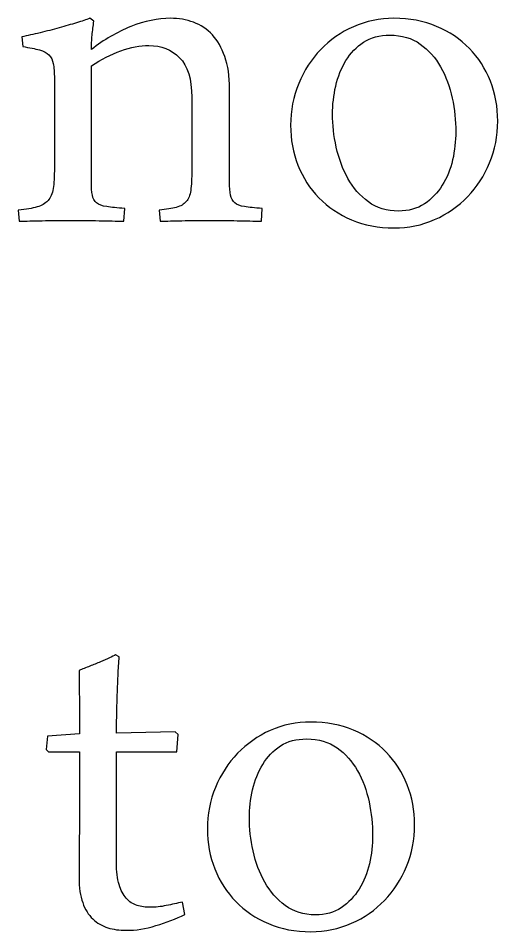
# Model space of a CAD drawing. Extents: x -303 to 288, y -142 to 145.
# Drawn here: x 23.21 to 28.98, y -139.42 to -128.43 of the extents above; entities that cross this region are included whole.
import ezdxf

# ---------------------------------------------------------------- set-up
doc = ezdxf.new("R2010")
doc.units = 0
doc.header["$MEASUREMENT"] = 0
doc.layers.add('LAYER_1', color=7, linetype='CONTINUOUS')

msp = doc.modelspace()

# ---------------------------------------------------------------- linework, layer by layer
at = {"layer": 'LAYER_1', "color": 250}
for points, knots in [([(24.4751, -130.8716), (24.3862, -130.8716), (24.2874, -130.8702), (24.1773, -130.8674), (24.1773, -130.8674), (24.0672, -130.8645), (23.9459, -130.8631), (23.8132, -130.8631), (23.8132, -130.8631), (23.706, -130.8631), (23.5988, -130.8645), (23.4929, -130.8674), (23.4929, -130.8674), (23.3871, -130.8702), (23.2954, -130.8716), (23.2178, -130.8716), (23.2178, -130.8716), (23.2178, -130.8716), (23.2051, -130.739), (23.2051, -130.739), (23.2051, -130.739), (23.2996, -130.7305), (23.3744, -130.7192), (23.4308, -130.7023), (23.4308, -130.7023), (23.4873, -130.6853), (23.531, -130.6599), (23.5635, -130.6261), (23.5635, -130.6261), (23.5945, -130.5908), (23.6157, -130.5428), (23.6256, -130.4807), (23.6256, -130.4807), (23.634, -130.4186), (23.6397, -130.3354), (23.6397, -130.231), (23.6397, -130.231), (23.6397, -130.231), (23.6397, -129.1599), (23.6397, -129.1599), (23.6397, -129.1599), (23.6397, -129.0823), (23.6355, -129.0216), (23.627, -128.9779), (23.627, -128.9779), (23.6185, -128.9342), (23.6016, -128.8989), (23.5748, -128.8721), (23.5748, -128.8721), (23.5494, -128.8467), (23.5113, -128.8269), (23.4591, -128.8128), (23.4591, -128.8128), (23.4083, -128.7987), (23.3419, -128.7846), (23.2587, -128.7719), (23.2587, -128.7719), (23.2587, -128.7719), (23.2474, -128.6562), (23.2474, -128.6562), (23.2474, -128.6562), (23.3151, -128.6421), (23.3899, -128.6251), (23.4675, -128.6068), (23.4675, -128.6068), (23.5466, -128.587), (23.6228, -128.5673), (23.6975, -128.5461), (23.6975, -128.5461), (23.7723, -128.5249), (23.8415, -128.5052), (23.9064, -128.4868), (23.9064, -128.4868), (23.9713, -128.4671), (24.0235, -128.4487), (24.0658, -128.4318), (24.0658, -128.4318), (24.0658, -128.4318), (24.1152, -128.4657), (24.1152, -128.4657), (24.1152, -128.4657), (24.1068, -128.5235), (24.0997, -128.58), (24.0941, -128.6364), (24.0941, -128.6364), (24.0884, -128.6943), (24.0856, -128.7507), (24.0856, -128.8086), (24.0856, -128.8086), (24.2352, -128.69), (24.3932, -128.5983), (24.5597, -128.532), (24.5597, -128.532), (24.7262, -128.4657), (24.8857, -128.4318), (25.0367, -128.4318), (25.0367, -128.4318), (25.1355, -128.4318), (25.2286, -128.4487), (25.3161, -128.4798), (25.3161, -128.4798), (25.4021, -128.5122), (25.4783, -128.5616), (25.5418, -128.6308), (25.5418, -128.6308), (25.6039, -128.6999), (25.6547, -128.7874), (25.6914, -128.8932), (25.6914, -128.8932), (25.7295, -128.9991), (25.7479, -129.1289), (25.7479, -129.2799), (25.7479, -129.2799), (25.7479, -129.2799), (25.7479, -130.4003), (25.7479, -130.4003), (25.7479, -130.4003), (25.7479, -130.4666), (25.7521, -130.5188), (25.7606, -130.5597), (25.7606, -130.5597), (25.769, -130.5993), (25.786, -130.6303), (25.8114, -130.6529), (25.8114, -130.6529), (25.8382, -130.674), (25.8777, -130.6896), (25.9299, -130.698), (25.9299, -130.698), (25.9821, -130.7065), (26.0527, -130.7136), (26.1402, -130.7192), (26.1402, -130.7192), (26.1402, -130.7192), (26.1317, -130.8716), (26.1317, -130.8716), (26.1317, -130.8716), (26.0442, -130.8716), (25.9468, -130.8702), (25.841, -130.8674), (25.841, -130.8674), (25.7352, -130.8645), (25.6152, -130.8631), (25.484, -130.8631), (25.484, -130.8631), (25.3753, -130.8631), (25.2737, -130.8645), (25.175, -130.8674), (25.175, -130.8674), (25.0776, -130.8702), (24.9901, -130.8716), (24.9125, -130.8716), (24.9125, -130.8716), (24.9125, -130.8716), (24.8998, -130.739), (24.8998, -130.739), (24.8998, -130.739), (24.9859, -130.7305), (25.055, -130.7206), (25.1072, -130.7065), (25.1072, -130.7065), (25.1594, -130.6924), (25.1989, -130.6698), (25.2272, -130.6374), (25.2272, -130.6374), (25.254, -130.6063), (25.2723, -130.5612), (25.2808, -130.5019), (25.2808, -130.5019), (25.2893, -130.4426), (25.2935, -130.3608), (25.2935, -130.2549), (25.2935, -130.2549), (25.2935, -130.2549), (25.2935, -129.3829), (25.2935, -129.3829), (25.2935, -129.3829), (25.2935, -129.1628), (25.2441, -129.0033), (25.1467, -128.9059), (25.1467, -128.9059), (25.048, -128.8086), (24.9252, -128.7592), (24.777, -128.7592), (24.777, -128.7592), (24.6712, -128.7592), (24.5597, -128.7803), (24.4412, -128.8227), (24.4412, -128.8227), (24.3227, -128.8664), (24.2041, -128.9257), (24.0856, -129.0033), (24.0856, -129.0033), (24.0856, -129.0033), (24.0856, -130.4003), (24.0856, -130.4003), (24.0856, -130.4003), (24.0856, -130.4666), (24.0898, -130.5188), (24.0969, -130.5597), (24.0969, -130.5597), (24.1025, -130.5993), (24.1209, -130.6303), (24.1477, -130.6529), (24.1477, -130.6529), (24.1759, -130.674), (24.2168, -130.6896), (24.2704, -130.698), (24.2704, -130.698), (24.3241, -130.7065), (24.396, -130.7136), (24.4863, -130.7192), (24.4863, -130.7192), (24.4863, -130.7192), (24.4751, -130.8716), (24.4751, -130.8716)], [0, 0, 0, 0, 0.0181818, 0.0181818, 0.0181818, 0.0181818, 0.0363636, 0.0363636, 0.0363636, 0.0363636, 0.0545455, 0.0545455, 0.0545455, 0.0545455, 0.0727273, 0.0727273, 0.0727273, 0.0727273, 0.0909091, 0.0909091, 0.0909091, 0.0909091, 0.1090909, 0.1090909, 0.1090909, 0.1090909, 0.1272727, 0.1272727, 0.1272727, 0.1272727, 0.1454545, 0.1454545, 0.1454545, 0.1454545, 0.1636364, 0.1636364, 0.1636364, 0.1636364, 0.1818182, 0.1818182, 0.1818182, 0.1818182, 0.2, 0.2, 0.2, 0.2, 0.2181818, 0.2181818, 0.2181818, 0.2181818, 0.2363636, 0.2363636, 0.2363636, 0.2363636, 0.2545455, 0.2545455, 0.2545455, 0.2545455, 0.2727273, 0.2727273, 0.2727273, 0.2727273, 0.2909091, 0.2909091, 0.2909091, 0.2909091, 0.3090909, 0.3090909, 0.3090909, 0.3090909, 0.3272727, 0.3272727, 0.3272727, 0.3272727, 0.3454545, 0.3454545, 0.3454545, 0.3454545, 0.3636364, 0.3636364, 0.3636364, 0.3636364, 0.3818182, 0.3818182, 0.3818182, 0.3818182, 0.4, 0.4, 0.4, 0.4, 0.4181818, 0.4181818, 0.4181818, 0.4181818, 0.4363636, 0.4363636, 0.4363636, 0.4363636, 0.4545455, 0.4545455, 0.4545455, 0.4545455, 0.4727273, 0.4727273, 0.4727273, 0.4727273, 0.4909091, 0.4909091, 0.4909091, 0.4909091, 0.5090909, 0.5090909, 0.5090909, 0.5090909, 0.5272727, 0.5272727, 0.5272727, 0.5272727, 0.5454545, 0.5454545, 0.5454545, 0.5454545, 0.5636364, 0.5636364, 0.5636364, 0.5636364, 0.5818182, 0.5818182, 0.5818182, 0.5818182, 0.6, 0.6, 0.6, 0.6, 0.6181818, 0.6181818, 0.6181818, 0.6181818, 0.6363636, 0.6363636, 0.6363636, 0.6363636, 0.6545455, 0.6545455, 0.6545455, 0.6545455, 0.6727273, 0.6727273, 0.6727273, 0.6727273, 0.6909091, 0.6909091, 0.6909091, 0.6909091, 0.7090909, 0.7090909, 0.7090909, 0.7090909, 0.7272727, 0.7272727, 0.7272727, 0.7272727, 0.7454545, 0.7454545, 0.7454545, 0.7454545, 0.7636364, 0.7636364, 0.7636364, 0.7636364, 0.7818182, 0.7818182, 0.7818182, 0.7818182, 0.8, 0.8, 0.8, 0.8, 0.8181818, 0.8181818, 0.8181818, 0.8181818, 0.8363636, 0.8363636, 0.8363636, 0.8363636, 0.8545455, 0.8545455, 0.8545455, 0.8545455, 0.8727273, 0.8727273, 0.8727273, 0.8727273, 0.8909091, 0.8909091, 0.8909091, 0.8909091, 0.9090909, 0.9090909, 0.9090909, 0.9090909, 0.9272727, 0.9272727, 0.9272727, 0.9272727, 0.9454545, 0.9454545, 0.9454545, 0.9454545, 0.9636364, 0.9636364, 0.9636364, 0.9636364, 1, 1, 1, 1]), ([(26.4831, -129.7187), (26.4831, -129.5423), (26.5155, -129.3744), (26.5804, -129.2178), (26.5804, -129.2178), (26.6453, -129.0612), (26.7328, -128.9243), (26.8457, -128.8086), (26.8457, -128.8086), (26.9572, -128.6929), (27.0884, -128.6011), (27.2394, -128.5334), (27.2394, -128.5334), (27.3918, -128.4657), (27.5541, -128.4318), (27.7276, -128.4318), (27.7276, -128.4318), (27.9153, -128.4318), (28.0861, -128.4643), (28.2399, -128.5292), (28.2399, -128.5292), (28.3951, -128.5941), (28.5263, -128.683), (28.635, -128.7945), (28.635, -128.7945), (28.7436, -128.9059), (28.8283, -129.0372), (28.8876, -129.1867), (28.8876, -129.1867), (28.9468, -129.3377), (28.9765, -129.4972), (28.9765, -129.6679), (28.9765, -129.6679), (28.9765, -129.8471), (28.944, -130.0151), (28.8791, -130.1703), (28.8791, -130.1703), (28.8142, -130.3269), (28.7267, -130.4624), (28.6138, -130.5781), (28.6138, -130.5781), (28.5023, -130.6938), (28.3711, -130.7855), (28.2173, -130.8533), (28.2173, -130.8533), (28.0649, -130.921), (27.9012, -130.9549), (27.7276, -130.9549), (27.7276, -130.9549), (27.54, -130.9549), (27.3706, -130.9224), (27.2168, -130.8575), (27.2168, -130.8575), (27.0644, -130.7926), (26.9332, -130.7037), (26.8245, -130.5922), (26.8245, -130.5922), (26.7159, -130.4807), (26.6312, -130.3495), (26.572, -130.1999), (26.572, -130.1999), (26.5127, -130.0489), (26.4831, -129.8895), (26.4831, -129.7187)], [0, 0, 0, 0, 0.0588235, 0.0588235, 0.0588235, 0.0588235, 0.1176471, 0.1176471, 0.1176471, 0.1176471, 0.1764706, 0.1764706, 0.1764706, 0.1764706, 0.2352941, 0.2352941, 0.2352941, 0.2352941, 0.2941176, 0.2941176, 0.2941176, 0.2941176, 0.3529412, 0.3529412, 0.3529412, 0.3529412, 0.4117647, 0.4117647, 0.4117647, 0.4117647, 0.4705882, 0.4705882, 0.4705882, 0.4705882, 0.5294118, 0.5294118, 0.5294118, 0.5294118, 0.5882353, 0.5882353, 0.5882353, 0.5882353, 0.6470588, 0.6470588, 0.6470588, 0.6470588, 0.7058824, 0.7058824, 0.7058824, 0.7058824, 0.7647059, 0.7647059, 0.7647059, 0.7647059, 0.8235294, 0.8235294, 0.8235294, 0.8235294, 0.8823529, 0.8823529, 0.8823529, 0.8823529, 1, 1, 1, 1]), ([(27.7813, -130.7517), (27.9026, -130.7517), (28.007, -130.7234), (28.0931, -130.6656), (28.0931, -130.6656), (28.1806, -130.6063), (28.2526, -130.5329), (28.309, -130.4412), (28.309, -130.4412), (28.3655, -130.3509), (28.4064, -130.2493), (28.4332, -130.1364), (28.4332, -130.1364), (28.4586, -130.0221), (28.4713, -129.9092), (28.4713, -129.7963), (28.4713, -129.7963), (28.4713, -129.6651), (28.4572, -129.5296), (28.429, -129.3914), (28.429, -129.3914), (28.3993, -129.2545), (28.3528, -129.1289), (28.2893, -129.0174), (28.2893, -129.0174), (28.2272, -128.9059), (28.1439, -128.8142), (28.0437, -128.7423), (28.0437, -128.7423), (27.9435, -128.6703), (27.8208, -128.635), (27.6783, -128.635), (27.6783, -128.635), (27.5541, -128.635), (27.4482, -128.6632), (27.3622, -128.7197), (27.3622, -128.7197), (27.2747, -128.7761), (27.2041, -128.8495), (27.1491, -128.9412), (27.1491, -128.9412), (27.0941, -129.0315), (27.0531, -129.1345), (27.0263, -129.2474), (27.0263, -129.2474), (27.0009, -129.3603), (26.9882, -129.4732), (26.9882, -129.5861), (26.9882, -129.5861), (26.9882, -129.7131), (27.0023, -129.8443), (27.0334, -129.9826), (27.0334, -129.9826), (27.063, -130.1209), (27.111, -130.2465), (27.1731, -130.3594), (27.1731, -130.3594), (27.2366, -130.4723), (27.3184, -130.5654), (27.42, -130.6402), (27.42, -130.6402), (27.5202, -130.715), (27.6416, -130.7517), (27.7813, -130.7517)], [0, 0, 0, 0, 0.0588235, 0.0588235, 0.0588235, 0.0588235, 0.1176471, 0.1176471, 0.1176471, 0.1176471, 0.1764706, 0.1764706, 0.1764706, 0.1764706, 0.2352941, 0.2352941, 0.2352941, 0.2352941, 0.2941176, 0.2941176, 0.2941176, 0.2941176, 0.3529412, 0.3529412, 0.3529412, 0.3529412, 0.4117647, 0.4117647, 0.4117647, 0.4117647, 0.4705882, 0.4705882, 0.4705882, 0.4705882, 0.5294118, 0.5294118, 0.5294118, 0.5294118, 0.5882353, 0.5882353, 0.5882353, 0.5882353, 0.6470588, 0.6470588, 0.6470588, 0.6470588, 0.7058824, 0.7058824, 0.7058824, 0.7058824, 0.7647059, 0.7647059, 0.7647059, 0.7647059, 0.8235294, 0.8235294, 0.8235294, 0.8235294, 0.8823529, 0.8823529, 0.8823529, 0.8823529, 1, 1, 1, 1]), ([(24.4211, -136.1138), (24.4155, -136.1802), (24.4098, -136.2564), (24.407, -136.3424), (24.407, -136.3424), (24.4028, -136.4299), (24.3985, -136.516), (24.3957, -136.6035), (24.3957, -136.6035), (24.3929, -136.691), (24.3915, -136.7714), (24.3901, -136.8476), (24.3901, -136.8476), (24.3887, -136.9238), (24.3872, -136.9845), (24.3872, -137.0311), (24.3872, -137.0311), (24.3872, -137.0311), (25.0942, -137.0184), (25.0942, -137.0184), (25.0942, -137.0184), (25.0942, -137.0184), (25.1281, -137.048), (25.1281, -137.048), (25.1281, -137.048), (25.1281, -137.048), (25.1154, -137.2582), (25.1154, -137.2582), (25.1154, -137.2582), (25.1154, -137.2582), (24.3872, -137.2582), (24.3872, -137.2582), (24.3872, -137.2582), (24.3872, -137.2582), (24.3872, -138.5903), (24.3872, -138.5903), (24.3872, -138.5903), (24.3872, -138.6976), (24.3985, -138.785), (24.4183, -138.8542), (24.4183, -138.8542), (24.4395, -138.9233), (24.4677, -138.9784), (24.5058, -139.0193), (24.5058, -139.0193), (24.5425, -139.0616), (24.5862, -139.0898), (24.6356, -139.104), (24.6356, -139.104), (24.685, -139.1195), (24.7386, -139.1279), (24.7965, -139.1279), (24.7965, -139.1279), (24.8571, -139.1279), (24.9206, -139.1209), (24.987, -139.1068), (24.987, -139.1068), (25.0533, -139.0927), (25.1182, -139.0786), (25.1817, -139.0659), (25.1817, -139.0659), (25.1817, -139.0659), (25.2099, -139.214), (25.2099, -139.214), (25.2099, -139.214), (25.1027, -139.2662), (24.987, -139.3114), (24.8628, -139.3481), (24.8628, -139.3481), (24.7386, -139.3862), (24.6187, -139.4045), (24.503, -139.4045), (24.503, -139.4045), (24.4239, -139.4045), (24.3491, -139.3946), (24.2828, -139.3735), (24.2828, -139.3735), (24.2151, -139.3523), (24.1544, -139.317), (24.1022, -139.2676), (24.1022, -139.2676), (24.05, -139.2183), (24.0091, -139.1533), (23.9809, -139.0715), (23.9809, -139.0715), (23.9512, -138.9897), (23.9371, -138.8909), (23.9371, -138.7723), (23.9371, -138.7723), (23.9371, -138.7723), (23.9371, -138.6609), (23.9371, -138.6609), (23.9371, -138.6609), (23.9371, -138.6101), (23.9371, -138.5311), (23.9385, -138.421), (23.9385, -138.421), (23.9399, -138.3095), (23.9413, -138.1628), (23.9413, -137.9779), (23.9413, -137.9779), (23.9413, -137.9779), (23.9413, -137.2582), (23.9413, -137.2582), (23.9413, -137.2582), (23.9413, -137.2582), (23.5688, -137.2582), (23.5688, -137.2582), (23.5688, -137.2582), (23.5688, -137.2582), (23.5406, -137.23), (23.5406, -137.23), (23.5406, -137.23), (23.5406, -137.23), (23.5561, -137.0692), (23.5561, -137.0692), (23.5561, -137.0692), (23.5561, -137.0692), (23.9413, -137.0395), (23.9413, -137.0395), (23.9413, -137.0395), (23.9413, -137.0395), (23.9413, -136.6966), (23.9413, -136.6966), (23.9413, -136.6966), (23.9413, -136.6275), (23.9399, -136.5569), (23.9385, -136.4864), (23.9385, -136.4864), (23.9371, -136.4144), (23.9371, -136.3453), (23.9371, -136.2789), (23.9371, -136.2789), (23.978, -136.262), (24.0218, -136.2451), (24.0655, -136.2267), (24.0655, -136.2267), (24.1093, -136.2098), (24.1516, -136.1914), (24.1939, -136.1759), (24.1939, -136.1759), (24.2348, -136.159), (24.2715, -136.1435), (24.3026, -136.1279), (24.3026, -136.1279), (24.335, -136.1124), (24.359, -136.0997), (24.376, -136.0884), (24.376, -136.0884), (24.376, -136.0884), (24.4211, -136.1138), (24.4211, -136.1138)], [0, 0, 0, 0, 0.025641, 0.025641, 0.025641, 0.025641, 0.0512821, 0.0512821, 0.0512821, 0.0512821, 0.0769231, 0.0769231, 0.0769231, 0.0769231, 0.1025641, 0.1025641, 0.1025641, 0.1025641, 0.1282051, 0.1282051, 0.1282051, 0.1282051, 0.1538462, 0.1538462, 0.1538462, 0.1538462, 0.1794872, 0.1794872, 0.1794872, 0.1794872, 0.2051282, 0.2051282, 0.2051282, 0.2051282, 0.2307692, 0.2307692, 0.2307692, 0.2307692, 0.2564103, 0.2564103, 0.2564103, 0.2564103, 0.2820513, 0.2820513, 0.2820513, 0.2820513, 0.3076923, 0.3076923, 0.3076923, 0.3076923, 0.3333333, 0.3333333, 0.3333333, 0.3333333, 0.3589744, 0.3589744, 0.3589744, 0.3589744, 0.3846154, 0.3846154, 0.3846154, 0.3846154, 0.4102564, 0.4102564, 0.4102564, 0.4102564, 0.4358974, 0.4358974, 0.4358974, 0.4358974, 0.4615385, 0.4615385, 0.4615385, 0.4615385, 0.4871795, 0.4871795, 0.4871795, 0.4871795, 0.5128205, 0.5128205, 0.5128205, 0.5128205, 0.5384615, 0.5384615, 0.5384615, 0.5384615, 0.5641026, 0.5641026, 0.5641026, 0.5641026, 0.5897436, 0.5897436, 0.5897436, 0.5897436, 0.6153846, 0.6153846, 0.6153846, 0.6153846, 0.6410256, 0.6410256, 0.6410256, 0.6410256, 0.6666667, 0.6666667, 0.6666667, 0.6666667, 0.6923077, 0.6923077, 0.6923077, 0.6923077, 0.7179487, 0.7179487, 0.7179487, 0.7179487, 0.7435897, 0.7435897, 0.7435897, 0.7435897, 0.7692308, 0.7692308, 0.7692308, 0.7692308, 0.7948718, 0.7948718, 0.7948718, 0.7948718, 0.8205128, 0.8205128, 0.8205128, 0.8205128, 0.8461538, 0.8461538, 0.8461538, 0.8461538, 0.8717949, 0.8717949, 0.8717949, 0.8717949, 0.8974359, 0.8974359, 0.8974359, 0.8974359, 0.9230769, 0.9230769, 0.9230769, 0.9230769, 0.9487179, 0.9487179, 0.9487179, 0.9487179, 1, 1, 1, 1]), ([(25.4823, -138.1853), (25.4823, -138.0089), (25.5147, -137.841), (25.5796, -137.6844), (25.5796, -137.6844), (25.6445, -137.5278), (25.732, -137.3909), (25.8449, -137.2752), (25.8449, -137.2752), (25.9564, -137.1595), (26.0876, -137.0677), (26.2386, -137), (26.2386, -137), (26.391, -136.9323), (26.5533, -136.8984), (26.7268, -136.8984), (26.7268, -136.8984), (26.9145, -136.8984), (27.0853, -136.9309), (27.2391, -136.9958), (27.2391, -136.9958), (27.3943, -137.0607), (27.5255, -137.1496), (27.6342, -137.2611), (27.6342, -137.2611), (27.7428, -137.3725), (27.8275, -137.5038), (27.8868, -137.6533), (27.8868, -137.6533), (27.946, -137.8043), (27.9757, -137.9638), (27.9757, -138.1345), (27.9757, -138.1345), (27.9757, -138.3137), (27.9432, -138.4817), (27.8783, -138.6369), (27.8783, -138.6369), (27.8134, -138.7935), (27.7259, -138.929), (27.613, -139.0447), (27.613, -139.0447), (27.5015, -139.1604), (27.3703, -139.2521), (27.2165, -139.3199), (27.2165, -139.3199), (27.0641, -139.3876), (26.9004, -139.4215), (26.7268, -139.4215), (26.7268, -139.4215), (26.5392, -139.4215), (26.3698, -139.389), (26.216, -139.3241), (26.216, -139.3241), (26.0636, -139.2592), (25.9324, -139.1703), (25.8237, -139.0588), (25.8237, -139.0588), (25.7151, -138.9473), (25.6304, -138.8161), (25.5712, -138.6665), (25.5712, -138.6665), (25.5119, -138.5155), (25.4823, -138.3561), (25.4823, -138.1853)], [0, 0, 0, 0, 0.0588235, 0.0588235, 0.0588235, 0.0588235, 0.1176471, 0.1176471, 0.1176471, 0.1176471, 0.1764706, 0.1764706, 0.1764706, 0.1764706, 0.2352941, 0.2352941, 0.2352941, 0.2352941, 0.2941176, 0.2941176, 0.2941176, 0.2941176, 0.3529412, 0.3529412, 0.3529412, 0.3529412, 0.4117647, 0.4117647, 0.4117647, 0.4117647, 0.4705882, 0.4705882, 0.4705882, 0.4705882, 0.5294118, 0.5294118, 0.5294118, 0.5294118, 0.5882353, 0.5882353, 0.5882353, 0.5882353, 0.6470588, 0.6470588, 0.6470588, 0.6470588, 0.7058824, 0.7058824, 0.7058824, 0.7058824, 0.7647059, 0.7647059, 0.7647059, 0.7647059, 0.8235294, 0.8235294, 0.8235294, 0.8235294, 0.8823529, 0.8823529, 0.8823529, 0.8823529, 1, 1, 1, 1]), ([(26.7805, -139.2183), (26.9018, -139.2183), (27.0062, -139.19), (27.0923, -139.1322), (27.0923, -139.1322), (27.1798, -139.0729), (27.2518, -138.9995), (27.3082, -138.9078), (27.3082, -138.9078), (27.3647, -138.8175), (27.4056, -138.7159), (27.4324, -138.603), (27.4324, -138.603), (27.4578, -138.4887), (27.4705, -138.3758), (27.4705, -138.2629), (27.4705, -138.2629), (27.4705, -138.1317), (27.4564, -137.9962), (27.4282, -137.858), (27.4282, -137.858), (27.3985, -137.7211), (27.352, -137.5955), (27.2885, -137.484), (27.2885, -137.484), (27.2264, -137.3725), (27.1431, -137.2808), (27.0429, -137.2089), (27.0429, -137.2089), (26.9427, -137.1369), (26.82, -137.1016), (26.6775, -137.1016), (26.6775, -137.1016), (26.5533, -137.1016), (26.4474, -137.1298), (26.3614, -137.1863), (26.3614, -137.1863), (26.2739, -137.2427), (26.2033, -137.3161), (26.1483, -137.4078), (26.1483, -137.4078), (26.0933, -137.4981), (26.0523, -137.6011), (26.0255, -137.714), (26.0255, -137.714), (26.0001, -137.8269), (25.9874, -137.9398), (25.9874, -138.0527), (25.9874, -138.0527), (25.9874, -138.1797), (26.0015, -138.3109), (26.0326, -138.4492), (26.0326, -138.4492), (26.0622, -138.5875), (26.1102, -138.7131), (26.1723, -138.826), (26.1723, -138.826), (26.2358, -138.9389), (26.3176, -139.032), (26.4192, -139.1068), (26.4192, -139.1068), (26.5194, -139.1816), (26.6408, -139.2183), (26.7805, -139.2183)], [0, 0, 0, 0, 0.0588235, 0.0588235, 0.0588235, 0.0588235, 0.1176471, 0.1176471, 0.1176471, 0.1176471, 0.1764706, 0.1764706, 0.1764706, 0.1764706, 0.2352941, 0.2352941, 0.2352941, 0.2352941, 0.2941176, 0.2941176, 0.2941176, 0.2941176, 0.3529412, 0.3529412, 0.3529412, 0.3529412, 0.4117647, 0.4117647, 0.4117647, 0.4117647, 0.4705882, 0.4705882, 0.4705882, 0.4705882, 0.5294118, 0.5294118, 0.5294118, 0.5294118, 0.5882353, 0.5882353, 0.5882353, 0.5882353, 0.6470588, 0.6470588, 0.6470588, 0.6470588, 0.7058824, 0.7058824, 0.7058824, 0.7058824, 0.7647059, 0.7647059, 0.7647059, 0.7647059, 0.8235294, 0.8235294, 0.8235294, 0.8235294, 0.8823529, 0.8823529, 0.8823529, 0.8823529, 1, 1, 1, 1])]:
    msp.add_open_spline(points, degree=3, knots=knots, dxfattribs=at)

doc.saveas('drawing.dxf')
